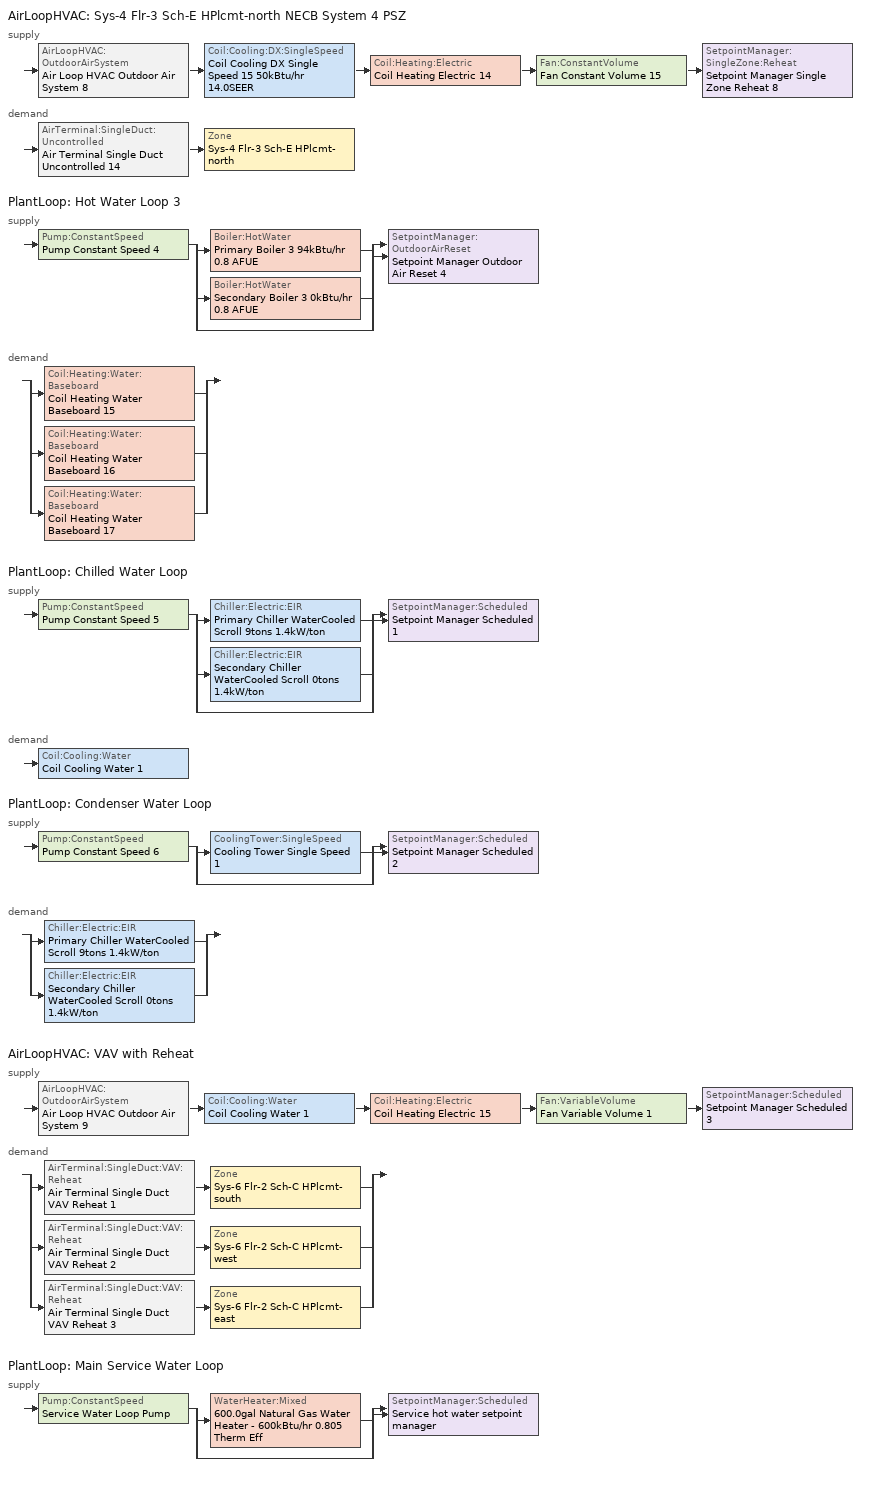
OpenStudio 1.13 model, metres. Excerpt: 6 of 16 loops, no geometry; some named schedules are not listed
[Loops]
AirLoopHVAC 'Sys-4 Flr-3 Sch-E HPlcmt-north NECB System 4 PSZ'
 supply: AirLoopHVAC:OutdoorAirSystem 'Air Loop HVAC Outdoor Air System 8' > Coil:Cooling:DX:SingleSpeed 'Coil Cooling DX Single Speed 15 50kBtu/hr 14.0SEER' > Coil:Heating:Electric 'Coil Heating Electric 14' > Fan:ConstantVolume 'Fan Constant Volume 15' > SetpointManager:SingleZone:Reheat 'Setpoint Manager Single Zone Reheat 8'
 demand: AirTerminal:SingleDuct:Uncontrolled 'Air Terminal Single Duct Uncontrolled 14' > Zone 'Sys-4 Flr-3 Sch-E HPlcmt-north'
PlantLoop 'Hot Water Loop 3'
 supply: Pump:ConstantSpeed 'Pump Constant Speed 4' > split
  | Boiler:HotWater 'Primary Boiler 3 94kBtu/hr 0.8 AFUE'
  | Boiler:HotWater 'Secondary Boiler 3 0kBtu/hr 0.8 AFUE'
  | bypass
  join > SetpointManager:OutdoorAirReset 'Setpoint Manager Outdoor Air Reset 4'
 demand: split
  | Coil:Heating:Water:Baseboard 'Coil Heating Water Baseboard 15'
  | Coil:Heating:Water:Baseboard 'Coil Heating Water Baseboard 16'
  | Coil:Heating:Water:Baseboard 'Coil Heating Water Baseboard 17'
PlantLoop 'Chilled Water Loop'
 supply: Pump:ConstantSpeed 'Pump Constant Speed 5' > split
  | Chiller:Electric:EIR 'Primary Chiller WaterCooled Scroll 9tons 1.4kW/ton'
  | Chiller:Electric:EIR 'Secondary Chiller WaterCooled Scroll 0tons 1.4kW/ton'
  | bypass
  join > SetpointManager:Scheduled 'Setpoint Manager Scheduled 1'
 demand: Coil:Cooling:Water 'Coil Cooling Water 1'
PlantLoop 'Condenser Water Loop'
 supply: Pump:ConstantSpeed 'Pump Constant Speed 6' > split
  | CoolingTower:SingleSpeed 'Cooling Tower Single Speed 1'
  | bypass
  join > SetpointManager:Scheduled 'Setpoint Manager Scheduled 2'
 demand: split
  | Chiller:Electric:EIR 'Primary Chiller WaterCooled Scroll 9tons 1.4kW/ton'
  | Chiller:Electric:EIR 'Secondary Chiller WaterCooled Scroll 0tons 1.4kW/ton'
AirLoopHVAC 'VAV with Reheat'
 supply: AirLoopHVAC:OutdoorAirSystem 'Air Loop HVAC Outdoor Air System 9' > Coil:Cooling:Water 'Coil Cooling Water 1' > Coil:Heating:Electric 'Coil Heating Electric 15' > Fan:VariableVolume 'Fan Variable Volume 1' > SetpointManager:Scheduled 'Setpoint Manager Scheduled 3'
 demand: split
  | AirTerminal:SingleDuct:VAV:Reheat 'Air Terminal Single Duct VAV Reheat 1' > Zone 'Sys-6 Flr-2 Sch-C HPlcmt-south'
  | AirTerminal:SingleDuct:VAV:Reheat 'Air Terminal Single Duct VAV Reheat 2' > Zone 'Sys-6 Flr-2 Sch-C HPlcmt-west'
  | AirTerminal:SingleDuct:VAV:Reheat 'Air Terminal Single Duct VAV Reheat 3' > Zone 'Sys-6 Flr-2 Sch-C HPlcmt-east'
PlantLoop 'Main Service Water Loop'
 supply: Pump:ConstantSpeed 'Service Water Loop Pump' > split
  | WaterHeater:Mixed '600.0gal Natural Gas Water Heater - 600kBtu/hr 0.805 Therm Eff'
  | bypass
  join > SetpointManager:Scheduled 'Service hot water setpoint manager'
[Sizing:Zone] Zone Cooling Design Supply Air Temperature Input Method=SupplyAirTemperature; Zone Cooling Design Supply Air Temperature {C}=13; Zone Cooling Design Supply Air Temperature Difference {deltaC}=11.11; Zone Heating Design Supply Air Temperature Input Method=SupplyAirTemperature; Zone Heating Design Supply Air Temperature {C}=43; Zone Heating Design Supply Air Temperature Difference {deltaC}=11.11; Zone Cooling Design Supply Air Humidity Ratio {kg-H2O/kg-air}=0.0085; Zone Heating Design Supply Air Humidity Ratio {kg-H2O/kg-air}=0.008; Zone Heating Sizing Factor=1.3; Zone Cooling Sizing Factor=1.1; Cooling Design Air Flow Method=DesignDay; Heating Design Air Flow Method=DesignDay; Account for Dedicated Outdoor Air System=No; Dedicated Outdoor Air System Control Strategy=NeutralSupplyAir; Dedicated Outdoor Air Low Setpoint Temperature for Design {C}=autosize; Dedicated Outdoor Air High Setpoint Temperature for Design {C}=autosize
Sys-4 Flr-3 Sch-E HPlcmt-north; Sys-6 Flr-2 Sch-C HPlcmt-east; Sys-6 Flr-2 Sch-C HPlcmt-west; Sys-6 Flr-2 Sch-C HPlcmt-south
[Zone equipment]
Sys-4 Flr-3 Sch-E HPlcmt-north: Air Terminal Single Duct Uncontrolled 14, Zone HVAC Baseboard Convective Water 14
Sys-6 Flr-2 Sch-C HPlcmt-east: Air Terminal Single Duct VAV Reheat 3, Zone HVAC Baseboard Convective Water 17
Sys-6 Flr-2 Sch-C HPlcmt-west: Air Terminal Single Duct VAV Reheat 2, Zone HVAC Baseboard Convective Water 16
Sys-6 Flr-2 Sch-C HPlcmt-south: Air Terminal Single Duct VAV Reheat 1, Zone HVAC Baseboard Convective Water 15
[PlantLoop] Plant Loop Volume {m3}=Autocalculate; Load Distribution Scheme=Optimal
Hot Water Loop 3: Fluid Type=Water
Chilled Water Loop; Condenser Water Loop: 
Main Service Water Loop: Maximum Loop Temperature {C}=60; Minimum Loop Temperature {C}=10
[Sizing:Plant] Sizing Option=NonCoincident; Zone Timesteps in Averaging Window=1; Coincident Sizing Factor Mode=None
Name | Loop Type | Design Loop Exit Temperature {C} | Loop Design Temperature Difference {deltaC}
Hot Water Loop 3 | Heating | 82 | 16
Chilled Water Loop | Cooling | 7 | 6
Condenser Water Loop | Condenser | 29 | 6
Main Service Water Loop | Heating | 60 | 5
[Pump:ConstantSpeed] Rated Flow Rate {m3/s}=autosize; Rated Power Consumption {W}=autosize; Fraction of Motor Inefficiencies to Fluid Stream=0; Pump Control Type=Intermittent
Name | Rated Pump Head {Pa} | Motor Efficiency
Pump Constant Speed 4; Pump Constant Speed 5; Pump Constant Speed 6 | 179352 | 0.855
Service Water Loop Pump | 29891 | 1
[Boiler:HotWater] Fuel Type=FuelOil#1; Nominal Thermal Efficiency=0.8; Water Outlet Upper Temperature Limit {C}=99; Boiler Flow Mode=ConstantFlow; Parasitic Electric Load {W}=0; Sizing Factor=1
Name | Nominal Capacity {W} | Normalized Boiler Efficiency Curve
Primary Boiler 3 94kBtu/hr 0.8 AFUE | 27632 | BOILER-EFFFPLR-NECB2011 3
Secondary Boiler 3 0kBtu/hr 0.8 AFUE | 0.001 | BOILER-EFFFPLR-NECB2011 7
[SetpointManager:OutdoorAirReset]
Setpoint Manager Outdoor Air Reset 4: Control Variable=Temperature; Setpoint at Outdoor Low Temperature {C}=82; Outdoor Low Temperature {C}=-16; Setpoint at Outdoor High Temperature {C}=60; Outdoor High Temperature {C}=0
[AirLoopHVAC] Design Supply Air Flow Rate {m3/s}=AutoSize
Name | Availability Schedule | Availability Manager
Sys-4 Flr-3 Sch-E HPlcmt-north NECB System 4 PSZ | Sys-4 Flr-3 Sch-E HPlcmt-north NECB System 4 PSZ Occ Sch | Availability Manager Night Cycle 6
VAV with Reheat | VAV with Reheat Occ Sch | Availability Manager Night Cycle 7
[Sizing:System] Type of Load to Size On=Sensible; Preheat Design Temperature {C}=7; Preheat Design Humidity Ratio {kg-H2O/kg-Air}=0.008; Precool Design Temperature {C}=13; Precool Design Humidity Ratio {kg-H2O/kg-Air}=0.008; Central Cooling Design Supply Air Temperature {C}=13; Sizing Option=NonCoincident; 100% Outdoor Air in Cooling=No; 100% Outdoor Air in Heating=No; Central Cooling Design Supply Air Humidity Ratio {kg-H2O/kg-Air}=0.0085; Central Heating Design Supply Air Humidity Ratio {kg-H2O/kg-Air}=0.008; Cooling Design Air Flow Method=DesignDay; Cooling Design Air Flow Rate {m3/s}=0; Heating Design Air Flow Method=DesignDay; Heating Design Air Flow Rate {m3/s}=0; System Outdoor Air Method=ZoneSum; Zone Maximum Outdoor Air Fraction=1; Cooling Supply Air Flow Rate Per Floor Area {m3/s-m2}=0.00996765; Cooling Fraction of Autosized Cooling Supply Air Flow Rate=1; Cooling Supply Air Flow Rate Per Unit Cooling Capacity {m3/s-W}=3.94755e-05; Heating Supply Air Flow Rate Per Floor Area {m3/s-m2}=0.00996765; Heating Fraction of Autosized Heating Supply Air Flow Rate=1; Heating Fraction of Autosized Cooling Supply Air Flow Rate=1; Heating Supply Air Flow Rate Per Unit Heating Capacity {m3/s-W}=3.15882e-05; Cooling Design Capacity Method=CoolingDesignCapacity; Cooling Design Capacity {W}=autosize; Cooling Design Capacity Per Floor Area {W/m2}=234.7; Fraction of Autosized Cooling Design Capacity=1; Heating Design Capacity Method=HeatingDesignCapacity; Heating Design Capacity {W}=autosize; Heating Design Capacity Per Floor Area {W/m2}=157; Fraction of Autosized Heating Design Capacity=1; Central Cooling Capacity Control Method=OnOff
Name | Design Outdoor Air Flow Rate {m3/s} | Minimum System Air Flow Ratio | Central Heating Design Supply Air Temperature {C}
Sys-4 Flr-3 Sch-E HPlcmt-north NECB System 4 PSZ | Autosize | 1 | 43
VAV with Reheat | 1.15852 | 0.3 | 13.1
[Fan:ConstantVolume]
Fan Constant Volume 15: Availability Schedule=Always On Discrete; Fan Efficiency=0.39975; Pressure Rise {Pa}=640; Maximum Flow Rate {m3/s}=AutoSize; Motor Efficiency=0.615
[Coil:Cooling:DX:SingleSpeed]
Coil Cooling DX Single Speed 15 50kBtu/hr 14.0SEER: Availability Schedule=Always On Discrete; Rated Total Cooling Capacity {W}=autosize; Rated Sensible Heat Ratio=autosize; Rated COP {W/W}=3.8248; Rated Air Flow Rate {m3/s}=autosize; Rated Evaporator Fan Power Per Volume Flow Rate {W/(m3/s)}=773.3; Total Cooling Capacity Function of Temperature Curve=DXCOOL-NECB2011-REF-CAPFT 6; Total Cooling Capacity Function of Flow Fraction Curve=DXCOOL-NECB2011-REF-CAPFFLOW 6; Energy Input Ratio Function of Temperature Curve=DXCOOL-NECB2011-REF-COOLEIRFT 6; Energy Input Ratio Function of Flow Fraction Curve=DXCOOL-NECB2011-REF-COOLEIRFFLOW 6; Part Load Fraction Correlation Curve=DXCOOL-NECB2011-REF-COOLPLFFPLR 6; Condenser Type=AirCooled; Evaporative Condenser Effectiveness=0; Evaporative Condenser Air Flow Rate {m3/s}=Autosize; Evaporative Condenser Pump Rated Power Consumption {W}=Autosize; Crankcase Heater Capacity {W}=0; Maximum Outdoor Dry-Bulb Temperature for Crankcase Heater Operation {C}=0; Basin Heater Capacity {W/K}=0; Basin Heater Setpoint Temperature {C}=10
[Controller:OutdoorAir] Minimum Outdoor Air Flow Rate {m3/s}=Autosize; Maximum Outdoor Air Flow Rate {m3/s}=Autosize; Economizer Control Action Type=ModulateFlow; Lockout Type=NoLockout; Minimum Limit Type=FixedMinimum; High Humidity Control=No; Heat Recovery Bypass Control Type=BypassWhenWithinEconomizerLimits
Name | Economizer Control Type | Economizer Maximum Limit Dry-Bulb Temperature {C} | Economizer Maximum Limit Enthalpy {J/kg} | Economizer Minimum Limit Dry-Bulb Temperature {C} | Minimum Outdoor Air Schedule | Controller Mechanical Ventilation
Controller Outdoor Air 8 | NoEconomizer | 28 | 64000 | -100 | Sys-4 Flr-3 Sch-E HPlcmt-north NECB System 4 PSZ Occ Sch | Controller Mechanical Ventilation 8
Controller Outdoor Air 9 | DifferentialEnthalpy |  |  |  | VAV with Reheat Occ Sch | Controller Mechanical Ventilation 9
[Controller:MechanicalVentilation] Availability Schedule=Always On Discrete; System Outdoor Air Method=ZoneSum
Controller Mechanical Ventilation 8; Controller Mechanical Ventilation 9
[AirLoopHVAC:OutdoorAirSystem]
Name | Controller
Air Loop HVAC Outdoor Air System 8 | Controller Outdoor Air 8
Air Loop HVAC Outdoor Air System 9 | Controller Outdoor Air 9
[Controller:WaterCoil]
Controller Water Coil 2: Water Coil=Coil Cooling Water 1; Action=Reverse; Minimum Actuated Flow {m3/s}=0
[SetpointManager:SingleZone:Reheat]
Setpoint Manager Single Zone Reheat 8: Minimum Supply Air Temperature {C}=13; Maximum Supply Air Temperature {C}=99; Control Zone=Sys-4 Flr-3 Sch-E HPlcmt-north
[Coil:Heating:Electric] Availability Schedule=Always On Discrete
Coil Heating Electric 14; Coil Heating Electric 15; Coil Heating Electric 16; Coil Heating Electric 17; Coil Heating Electric 18
[Coil:Heating:Water:Baseboard] Heating Design Capacity Method=HeatingDesignCapacity; Heating Design Capacity {W}=autosize; Heating Design Capacity Per Floor Area {W/m2}=0; Fraction of Autosized Heating Design Capacity=0.8
Coil Heating Water Baseboard 15; Coil Heating Water Baseboard 16; Coil Heating Water Baseboard 17
[ZoneHVAC:Baseboard:Convective:Water] Availability Schedule=Always On Discrete
Name | Heating Coil
Zone HVAC Baseboard Convective Water 15 | Coil Heating Water Baseboard 15
Zone HVAC Baseboard Convective Water 16 | Coil Heating Water Baseboard 16
Zone HVAC Baseboard Convective Water 17 | Coil Heating Water Baseboard 17
[AirTerminal:SingleDuct:Uncontrolled]
Air Terminal Single Duct Uncontrolled 14: Availability Schedule=Always On Discrete; Maximum Air Flow Rate {m3/s}=AutoSize
[Chiller:Electric:EIR] Reference COP {W/W}=2.50142; Minimum Part Load Ratio=0.25; Minimum Unloading Ratio=0.25; Condenser Type=WaterCooled; Chiller Flow Mode=LeavingSetpointModulated; Design Heat Recovery Water Flow Rate {m3/s}=0; Sizing Factor=1; Basin Heater Capacity {W/K}=0; Basin Heater Setpoint Temperature {C}=10
Name | Reference Capacity {W} | Cooling Capacity Function of Temperature Curve | Electric Input to Cooling Output Ratio Function of Temperature Curve | Electric Input to Cooling Output Ratio Function of Part Load Ratio Curve
Primary Chiller WaterCooled Scroll 9tons 1.4kW/ton | 32355.3 | WaterCooled_Scroll_CAPFT_NECB2011 | WaterCooled_Scroll_EIRFT_NECB2011 | WaterCooled_Scroll_EIRFPLR_NECB2011
Secondary Chiller WaterCooled Scroll 0tons 1.4kW/ton | 0.001 | WaterCooled_Scroll_CAPFT_NECB2011 1 | WaterCooled_Scroll_EIRFT_NECB2011 1 | WaterCooled_Scroll_EIRFPLR_NECB2011 1
[SetpointManager:Scheduled] Control Variable=Temperature
Name | Schedule
Setpoint Manager Scheduled 1 | CHW Temp
Setpoint Manager Scheduled 2 | CW Temp
Setpoint Manager Scheduled 3 | Supply Air Temp
Service hot water setpoint manager | Service Water Loop Temp - 140F
[CoolingTower:SingleSpeed]
Cooling Tower Single Speed 1: Design Water Flow Rate {m3/s}=autosize; Design Air Flow Rate {m3/s}=autosize; Fan Power at Design Air Flow Rate {W}=679.35; U-Factor Times Area Value at Design Air Flow Rate {W/K}=autosize; Air Flow Rate in Free Convection Regime {m3/s}=autosize; U-Factor Times Area Value at Free Convection Air Flow Rate {W/K}=autosize; Performance Input Method=UFactorTimesAreaAndDesignWaterFlowRate; Free Convection Capacity {W}=0; Basin Heater Capacity {W/K}=0; Evaporation Loss Mode=LossFactor; Evaporation Loss Factor {percent/K}=0.2; Drift Loss Percent {percent}=0.008; Blowdown Calculation Mode=ConcentrationRatio; Blowdown Concentration Ratio=3; Capacity Control=FanCycling; Number of Cells=1; Cell Control=MinimalCell; Cell Minimum  Water Flow Rate Fraction=0.33; Cell Maximum Water Flow Rate Fraction=2.5; Sizing Factor=1
[Fan:VariableVolume]
Fan Variable Volume 1: Availability Schedule=Always On Discrete; Fan Efficiency=0.549965; Pressure Rise {Pa}=1458.33; Maximum Flow Rate {m3/s}=Autosize; Fan Power Minimum Flow Rate Input Method=Fraction; Fan Power Minimum Flow Fraction=0.68; Fan Power Minimum Air Flow Rate {m3/s}=0; Motor Efficiency=0.8461; Motor In Airstream Fraction=1; Fan Power Coefficient 1=-2.4176; Fan Power Coefficient 2=9.5874; Fan Power Coefficient 3=-11.559; Fan Power Coefficient 4=5.4009; Fan Power Coefficient 5=0
[Coil:Cooling:Water]
Coil Cooling Water 1: Availability Schedule=Always On Discrete
[AirTerminal:SingleDuct:VAV:Reheat] Availability Schedule=Always On Discrete; Maximum Air Flow Rate {m3/s}=AutoSize; Zone Minimum Air Flow Input Method=FixedFlowRate; Maximum Hot Water or Steam Flow Rate {m3/s}=AutoSize; Minimum Hot Water or Steam Flow Rate {m3/s}=0; Convergence Tolerance=0.001; Damper Heating Action=Normal; Maximum Flow per Zone Floor Area During Reheat {m3/s-m2}=AutoSize; Maximum Flow Fraction During Reheat=AutoSize; Maximum Reheat Air Temperature {C}=43; Control For Outdoor Air=No
Name | Constant Minimum Air Flow Fraction | Fixed Minimum Air Flow Rate {m3/s} | Reheat Coil
Air Terminal Single Duct VAV Reheat 1 | 0.327169 | 0.511866 | Coil Heating Electric 16
Air Terminal Single Duct VAV Reheat 2 | 0.738996 | 0.155338 | Coil Heating Electric 17
Air Terminal Single Duct VAV Reheat 3 | 1 | 0.156079 | Coil Heating Electric 18
[WaterHeater:Mixed]
600.0gal Natural Gas Water Heater - 600kBtu/hr 0.805 Therm Eff: Tank Volume {m3}=2.27125; Setpoint Temperature Schedule=Service Water Loop Temp - 140F; Deadband Temperature Difference {deltaC}=2; Maximum Temperature Limit {C}=82.2222; Heater Control Type=Cycle; Heater Maximum Capacity {W}=175843; Heater Fuel Type=NaturalGas; Heater Thermal Efficiency=0.804593; Part Load Factor Curve=SWH-EFFFPLR-NECB2011; Off Cycle Parasitic Fuel Consumption Rate {W}=2301; Off Cycle Parasitic Fuel Type=NaturalGas; Off Cycle Parasitic Heat Fraction to Tank=0.8; On Cycle Parasitic Fuel Consumption Rate {W}=2301; On Cycle Parasitic Fuel Type=NaturalGas; On Cycle Parasitic Heat Fraction to Tank=0; Ambient Temperature Indicator=Schedule; Ambient Temperature Schedule=Water Heater Ambient Temp Schedule - 70F; Off Cycle Loss Coefficient to Ambient Temperature {W/K}=20.7661; On Cycle Loss Coefficient to Ambient Temperature {W/K}=20.7661; Use Side Effectiveness=1; Source Side Effectiveness=1; Use Side Design Flow Rate {m3/s}=autosize; Source Side Design Flow Rate {m3/s}=autosize; Indirect Water Heating Recovery Time {hr}=1.5
[AvailabilityManager:NightCycle] Control Type=CycleOnAny; Thermostat Tolerance {deltaC}=1; Cycling Run Time {s}=3600
Availability Manager Night Cycle 6; Availability Manager Night Cycle 7
[Schedule:Ruleset]
Name | Default Day Schedule | Summer Design Day Schedule | Winter Design Day Schedule
CHW Temp | Schedule Day 4
CW Temp | Schedule Day 5
Supply Air Temp | Supply Air Temp Default
Service Water Loop Temp - 140F | Service Water Loop Temp - 140F Default
Water Heater Ambient Temp Schedule - 70F | Water Heater Ambient Temp Schedule - 70F Default
Sys-4 Flr-3 Sch-E HPlcmt-north NECB System 4 PSZ Occ Sch | Sys-4 Flr-3 Sch-E HPlcmt-north NECB System 4 PSZ Occ Sch Default | Sys-4 Flr-3 Sch-E HPlcmt-north NECB System 4 PSZ Occ Sch Summer Design Day | Sys-4 Flr-3 Sch-E HPlcmt-north NECB System 4 PSZ Occ Sch Winter Design Day
VAV with Reheat Occ Sch | VAV with Reheat Occ Sch Default | VAV with Reheat Occ Sch Summer Design Day | VAV with Reheat Occ Sch Winter Design Day
[Schedule:Day]
Schedule Day 4: 1, 0, 7, 2, 0, 7, 3, 0, 7, 4, 0, 7, 5, 0, 7, 6, 0, 7, 7, 0, 7, 8, 0, 7, 9, 0, 7, 10, 0, 7, 11, 0, 7, 12, 0, 7, 13, 0, 7, 14, 0, 7, 15, 0, 7, 16, 0, 7, 17, 0, 7, 18, 0, 7, 19, 0, 7, 20, 0, 7, 21, 0, 7, 22, 0, 7, 23, 0, 7, 24, 0, 7
Sys-4 Flr-3 Sch-E HPlcmt-north NECB System 4 PSZ Occ Sch Default; Sys-4 Flr-3 Sch-E HPlcmt-north NECB System 4 PSZ Occ Sch Winter Design Day; Sys-4 Flr-3 Sch-E HPlcmt-north NECB System 4 PSZ Occ Sch Summer Design Day; VAV with Reheat Occ Sch Default; VAV with Reheat Occ Sch Winter Design Day; VAV with Reheat Occ Sch Summer Design Day: 24, 0, 1
[Schedule:Rule] Date Specification Type=DateRange; Start Month=1; Start Day=1; End Month=12
Name | Schedule Ruleset | Rule Order | Day Schedule | Apply Sunday | Apply Monday | Apply Tuesday | Apply Wednesday | Apply Thursday | Apply Friday | Apply Saturday | End Day
wkdCHW Temp rule | CHW Temp | 2 | wkdCHW Temp 1 | No | Yes | Yes | Yes | Yes | Yes | No | 31
Sys-4 Flr-3 Sch-E HPlcmt-north NECB System 4 PSZ Occ Sch Monday Rule | Sys-4 Flr-3 Sch-E HPlcmt-north NECB System 4 PSZ Occ Sch | 6 | Sys-4 Flr-3 Sch-E HPlcmt-north NECB System 4 PSZ Occ Sch Monday |  | Yes |  |  |  |  |  | 25
Sys-4 Flr-3 Sch-E HPlcmt-north NECB System 4 PSZ Occ Sch Tuesday Rule | Sys-4 Flr-3 Sch-E HPlcmt-north NECB System 4 PSZ Occ Sch | 5 | Sys-4 Flr-3 Sch-E HPlcmt-north NECB System 4 PSZ Occ Sch Tuesday |  |  | Yes |  |  |  |  | 26
Sys-4 Flr-3 Sch-E HPlcmt-north NECB System 4 PSZ Occ Sch Wednesday Rule | Sys-4 Flr-3 Sch-E HPlcmt-north NECB System 4 PSZ Occ Sch | 4 | Sys-4 Flr-3 Sch-E HPlcmt-north NECB System 4 PSZ Occ Sch Wednesday |  |  |  | Yes |  |  |  | 27
Sys-4 Flr-3 Sch-E HPlcmt-north NECB System 4 PSZ Occ Sch Thursday Rule | Sys-4 Flr-3 Sch-E HPlcmt-north NECB System 4 PSZ Occ Sch | 3 | Sys-4 Flr-3 Sch-E HPlcmt-north NECB System 4 PSZ Occ Sch Thursday |  |  |  |  | Yes |  |  | 28
Sys-4 Flr-3 Sch-E HPlcmt-north NECB System 4 PSZ Occ Sch Friday Rule | Sys-4 Flr-3 Sch-E HPlcmt-north NECB System 4 PSZ Occ Sch | 2 | Sys-4 Flr-3 Sch-E HPlcmt-north NECB System 4 PSZ Occ Sch Friday |  |  |  |  |  | Yes |  | 29
Sys-4 Flr-3 Sch-E HPlcmt-north NECB System 4 PSZ Occ Sch Saturday Rule | Sys-4 Flr-3 Sch-E HPlcmt-north NECB System 4 PSZ Occ Sch | 1 | Sys-4 Flr-3 Sch-E HPlcmt-north NECB System 4 PSZ Occ Sch Saturday |  |  |  |  |  |  | Yes | 30
Sys-4 Flr-3 Sch-E HPlcmt-north NECB System 4 PSZ Occ Sch Sunday Rule | Sys-4 Flr-3 Sch-E HPlcmt-north NECB System 4 PSZ Occ Sch | 0 | Sys-4 Flr-3 Sch-E HPlcmt-north NECB System 4 PSZ Occ Sch Sunday | Yes |  |  |  |  |  |  | 31
VAV with Reheat Occ Sch Monday Rule | VAV with Reheat Occ Sch | 6 | VAV with Reheat Occ Sch Monday |  | Yes |  |  |  |  |  | 25
VAV with Reheat Occ Sch Tuesday Rule | VAV with Reheat Occ Sch | 5 | VAV with Reheat Occ Sch Tuesday |  |  | Yes |  |  |  |  | 26
VAV with Reheat Occ Sch Wednesday Rule | VAV with Reheat Occ Sch | 4 | VAV with Reheat Occ Sch Wednesday |  |  |  | Yes |  |  |  | 27
VAV with Reheat Occ Sch Thursday Rule | VAV with Reheat Occ Sch | 3 | VAV with Reheat Occ Sch Thursday |  |  |  |  | Yes |  |  | 28
VAV with Reheat Occ Sch Friday Rule | VAV with Reheat Occ Sch | 2 | VAV with Reheat Occ Sch Friday |  |  |  |  |  | Yes |  | 29
VAV with Reheat Occ Sch Saturday Rule | VAV with Reheat Occ Sch | 1 | VAV with Reheat Occ Sch Saturday |  |  |  |  |  |  | Yes | 30
VAV with Reheat Occ Sch Sunday Rule | VAV with Reheat Occ Sch | 0 | VAV with Reheat Occ Sch Sunday | Yes |  |  |  |  |  |  | 31
[Schedule:Constant]
Always On Discrete: Value=1
[Curve:Biquadratic] Minimum Value of y=24
Name | Coefficient1 Constant | Coefficient2 x | Coefficient3 x**2 | Coefficient4 y | Coefficient5 y**2 | Coefficient6 x*y | Minimum Value of x | Maximum Value of x | Maximum Value of y
DXCOOL-NECB2011-REF-CAPFT 6 | 0.867905 | 0.0142459 | 0.00055436 | -0.0075575 | 3.3e-05 | -0.0001918 | 13 | 24 | 46
DXCOOL-NECB2011-REF-COOLEIRFT 6 | 0.116936 | 0.0284933 | -0.0004112 | 0.0214108 | 0.00016103 | -0.0006791 | 13 | 24 | 46
WaterCooled_Scroll_CAPFT_NECB2011; WaterCooled_Scroll_CAPFT_NECB2011 1 | 0.94418 | 0.0337102 | 9.75564e-05 | -0.00322114 | -4.91832e-05 | -0.000177584 | 5 | 10 | 35
WaterCooled_Scroll_EIRFT_NECB2011; WaterCooled_Scroll_EIRFT_NECB2011 1 | 0.727393 | -0.0118922 | 0.000541177 | 0.00187934 | 0.000473461 | -0.000711472 | 5 | 10 | 35
[Curve:Quadratic] Minimum Value of x=0; Maximum Value of x=1
Name | Coefficient1 Constant | Coefficient2 x | Coefficient3 x**2
DXCOOL-NECB2011-REF-CAPFFLOW 6; DXCOOL-NECB2011-REF-COOLEIRFFLOW 6 | 1 | 0 | 0
WaterCooled_Scroll_EIRFPLR_NECB2011; WaterCooled_Scroll_EIRFPLR_NECB2011 1 | 0.04412 | 0.640367 | 0.319555
[Curve:Cubic] Maximum Value of x=1
Name | Coefficient1 Constant | Coefficient2 x | Coefficient3 x**2 | Coefficient4 x**3 | Minimum Value of x
DXCOOL-NECB2011-REF-COOLPLFFPLR 6 | 0.0277 | 4.9151 | -8.184 | 4.2702 | 0.7
BOILER-EFFFPLR-NECB2011 3; BOILER-EFFFPLR-NECB2011 7 | 0.2901 | 2.6664 | -3.764 | 1.82 | 0
SWH-EFFFPLR-NECB2011 | 0.7576 | 1.0071 | -1.4443 | 0.6844 | 0
